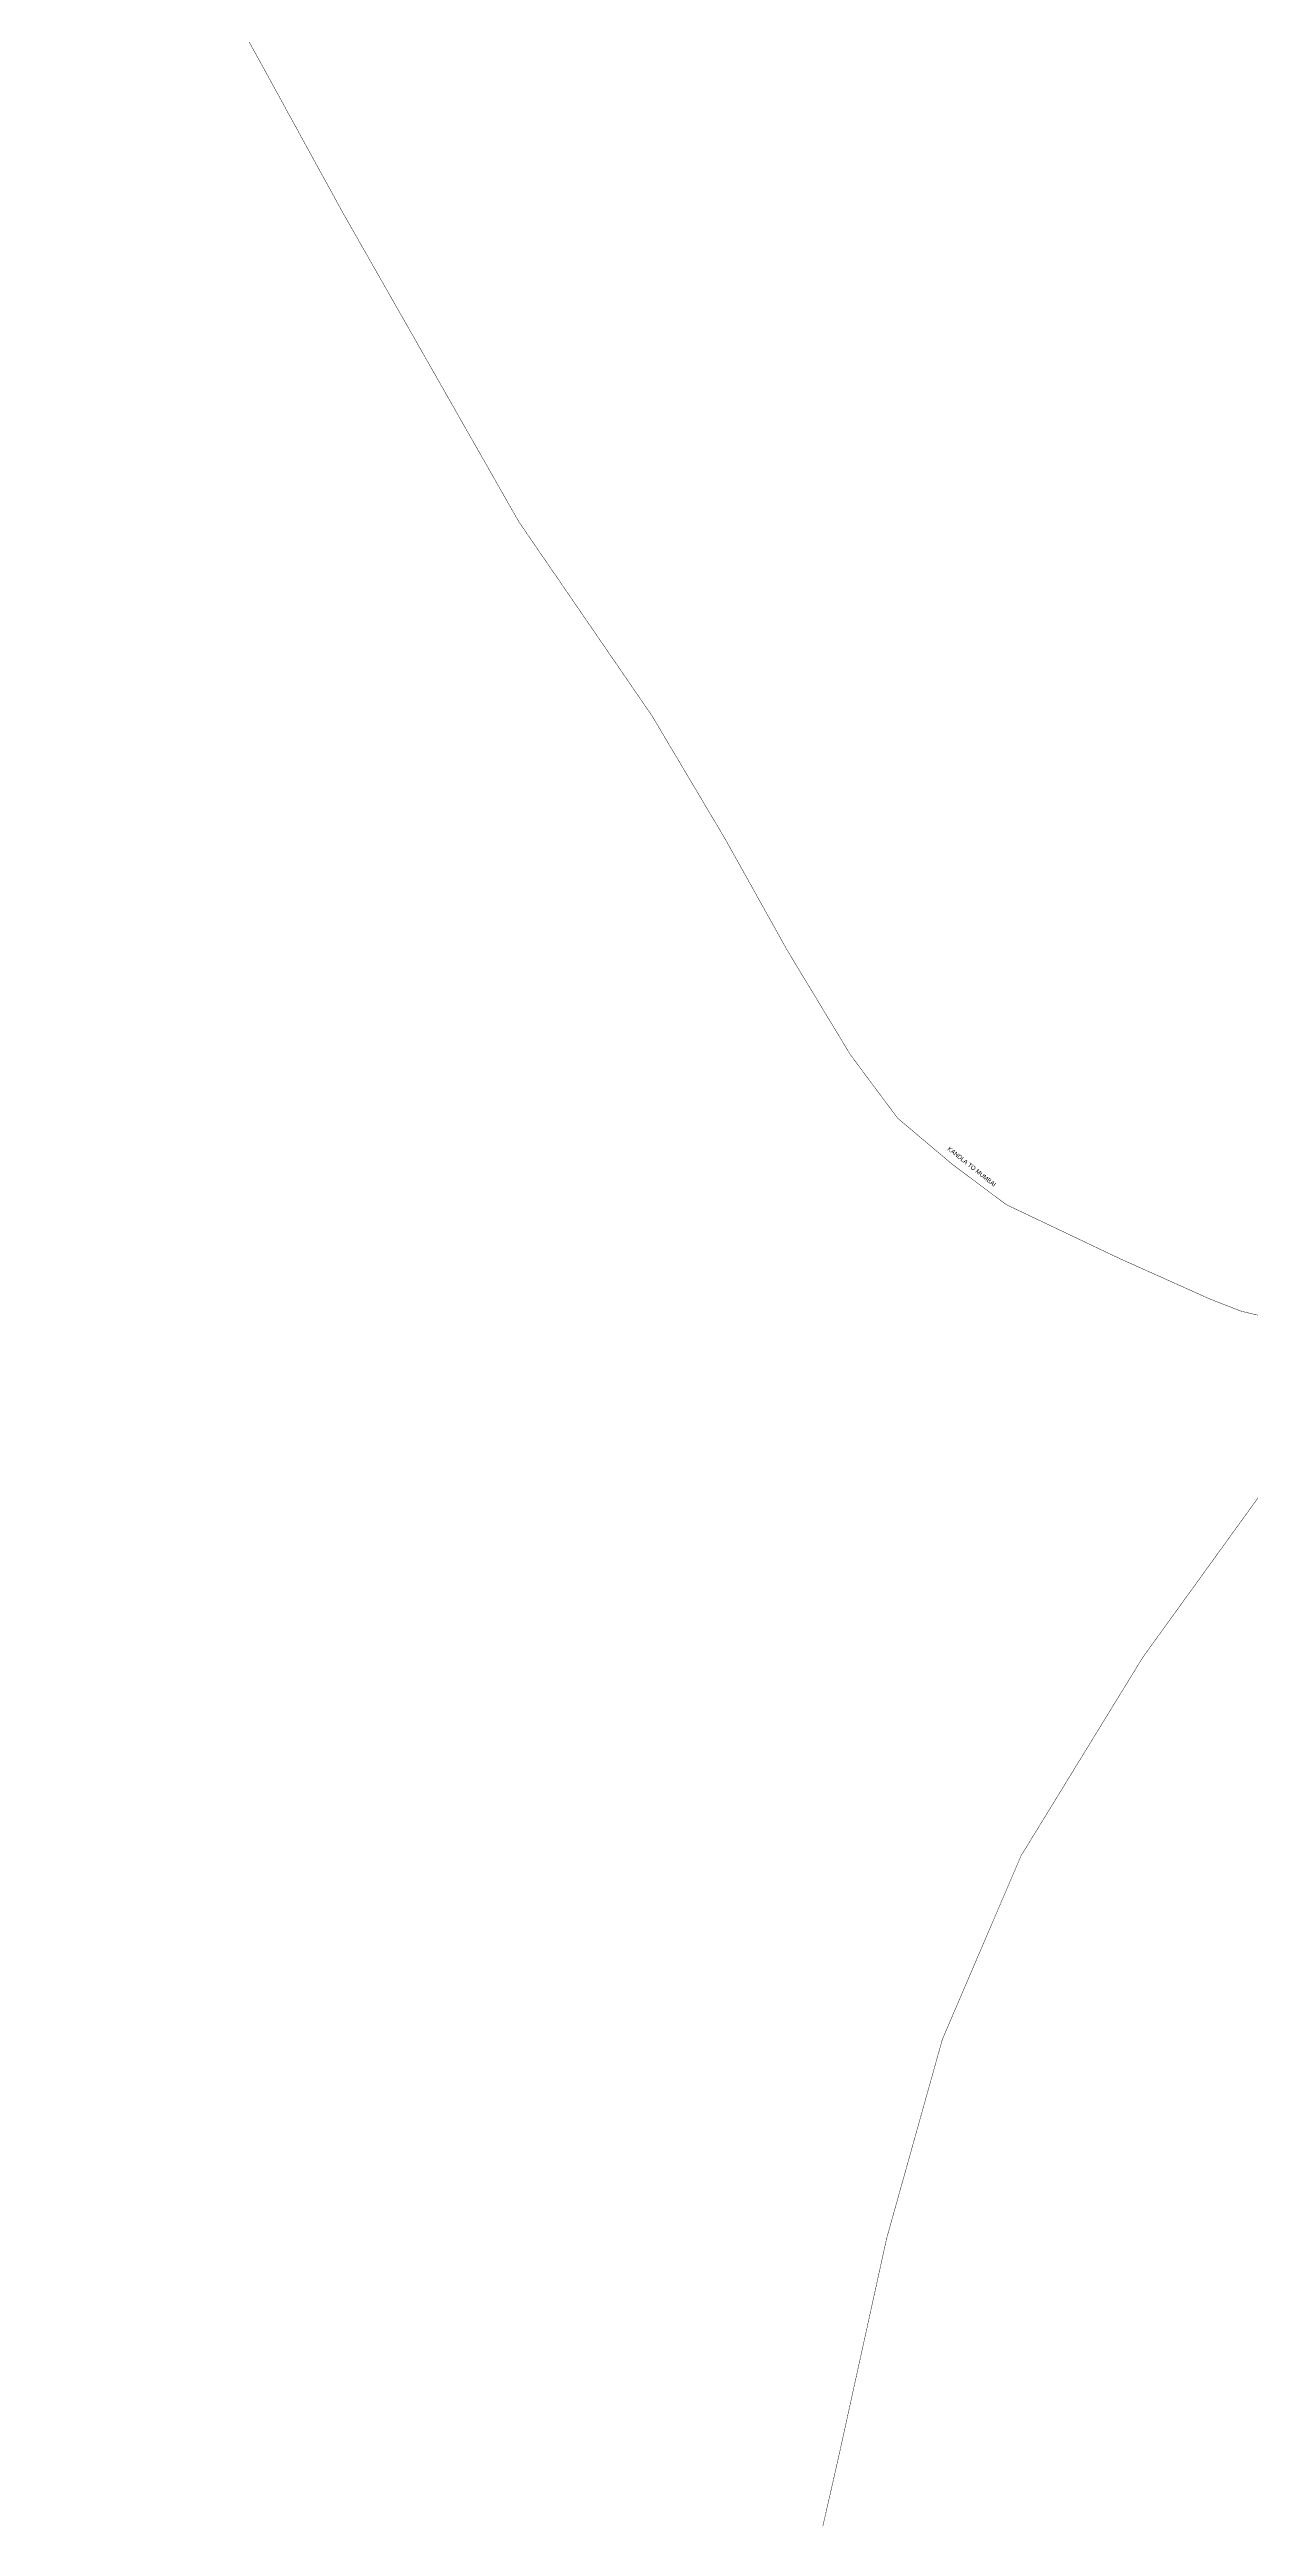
# Model space of a CAD drawing. Header units: metres. Extents: x 244144 to 284336, y 2072778 to 2140140.
# Drawn here: x 252997 to 266925, y 2072778 to 2101495 of the extents above; entities that cross this region are included whole.
import ezdxf

# ---------------------------------------------------------------- set-up
doc = ezdxf.new("R2010")
doc.units = ezdxf.units.M
doc.header["$MEASUREMENT"] = 0
doc.linetypes.add('DASHED2', pattern=[0.375, 0.25, -0.125])
doc.linetypes.add('HIDDEN', pattern=[0.375, 0.25, -0.125])
doc.layers.add('FERRY ROUTE', color=5, linetype='Continuous')
doc.layers.add('FERRY ROUTE TEXT', color=7, linetype='Continuous')
doc.styles.get("Standard").update_dxf_attribs({"font": 'arial.ttf'})

msp = doc.modelspace()

# ---------------------------------------------------------------- linework, layer by layer
at = {"layer": 'FERRY ROUTE', "linetype": 'DASHED2', "ltscale": 200, "const_width": 5}
for points in [[(267399, 2086729), (266819, 2086867), (266463, 2087005), (265405, 2087479), (264091, 2088104), (263464, 2088573), (262832, 2089106), (262284, 2089842), (261554, 2091049), (260835, 2092338), (259986, 2093767), (258442, 2096016), (256399, 2099602), (252999, 2105801)], [(273584, 2097480), (273767, 2097557), (274167, 2097432), (274207, 2097413), (274384, 2097207), (274530, 2096629), (274807, 2095143), (274984, 2093910), (275008, 2092316), (274831, 2090395), (274693, 2089567), (274410, 2088922), (274051, 2088315), (273807, 2088157), (272988, 2087825), (268453, 2086058), (267562, 2085292), (267012, 2084703), (265679, 2082859), (264264, 2080554), (263351, 2078424), (262705, 2076117), (262138, 2073538), (261965, 2072781)]]:
    msp.add_lwpolyline(points, dxfattribs=at)

# ---------------------------------------------------------------- texts
at = {"layer": 'FERRY ROUTE TEXT', "linetype": 'HIDDEN', "ltscale": 3, "insert": (263437, 2088780), "char_height": 50, "attachment_point": 1, "rotation": 321.3732}
msp.add_mtext_dynamic_manual_height_columns('KANDLA TO MUMBAI', width=1410.94, gutter_width=1, heights=[0], dxfattribs=at)

doc.saveas('drawing.dxf')
